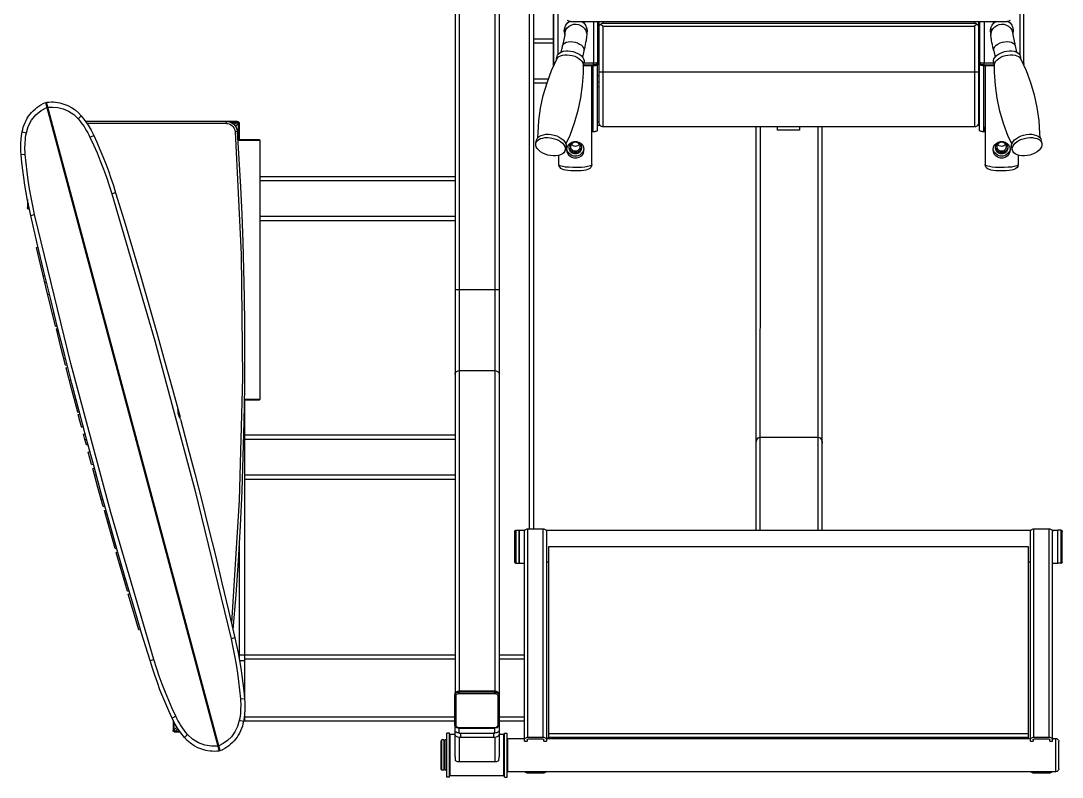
# Model space of a CAD drawing. Header units: millimetres. Extents: x 24547 to 62889, y 34568 to 56011.
# Drawn here: x 39562 to 40748, y 44723 to 45583 of the extents above; entities that cross this region are included whole.
import ezdxf

# ---------------------------------------------------------------- set-up
doc = ezdxf.new("R2010")
doc.units = ezdxf.units.MM
doc.linetypes.add('PEN_TYPE_1', pattern=[0])

# ---------------------------------------------------------------- blocks, each defined once
blk = doc.blocks.new('A$C11471BDC')
at = {"color": 7, "linetype": 'PEN_TYPE_1'}
for points in [[(639.3, 1248.3), (647.8, 1250.2), (656.4, 1252), (665, 1253.5), (673.6, 1255), (682.3, 1256.3), (690.9, 1257.4), (699.6, 1258.4), (708.3, 1259.3)], [(708.3, 1259.3), (712.7, 1259.5), (717.1, 1259.6), (721.4, 1259.5), (725.8, 1259.3), (730.1, 1258.8), (734.5, 1258.1)], [(708.7, 1254.6), (708.3, 1259.3)], [(708.3, 1259.3), (708.3, 1259.3)], [(734.5, 1258.1), (733.3, 1253.3)], [(734.5, 1258.1), (737.2, 1257.5), (739.9, 1256.8), (742.5, 1255.9), (745.1, 1254.8), (747.5, 1253.6), (749.9, 1252.3), (752.2, 1250.8), (754.4, 1249.1), (756.5, 1247.4), (758.5, 1245.5), (760.4, 1243.4), (762.1, 1241.3), (763.7, 1239.1), (765.2, 1236.7), (766.5, 1234.3), (767.7, 1231.7)], [(132.6, 1112.5), (164, 1122.1), (195.4, 1131.4), (226.9, 1140.7), (258.4, 1149.8), (289.9, 1158.8), (321.5, 1167.6), (353.1, 1176.3), (384.8, 1184.8), (416.4, 1193.3), (448.2, 1201.5), (479.9, 1209.7), (511.7, 1217.7), (543.6, 1225.6), (575.4, 1233.3), (607.4, 1240.9), (639.3, 1248.3)], [(639.3, 1248.3), (640.4, 1243.9)], [(639.3, 1248.3), (639.3, 1248.3)], [(640.4, 1243.9), (650.1, 1246.1), (659.8, 1248), (669.5, 1249.7), (679.3, 1251.2), (689.1, 1252.5), (698.9, 1253.6), (708.7, 1254.6)], [(646.1, 1249.9), (646.3, 1250.8), (646.8, 1251.5), (647.5, 1252), (648.4, 1252.2)], [(646.1, 1249.9), (646.6, 1249.9)], [(647, 1250), (647.2, 1250.5), (647.5, 1250.9), (647.9, 1251.2), (648.4, 1251.3)], [(647.4, 1250.1), (647.5, 1250.5), (647.9, 1250.8), (648.3, 1251), (648.7, 1251.1)], [(648.4, 1252.2), (648.4, 1251.3)], [(657.6, 1252.2), (648.4, 1252.2)], [(653.2, 1251.3), (648.4, 1251.3)], [(649.3, 1250.5), (648.7, 1251.1)], [(648.7, 1251.1), (652, 1251.1)], [(708.7, 1254.6), (711.5, 1254.8), (714.2, 1254.9), (717, 1254.9), (719.7, 1254.8), (722.4, 1254.7), (725.2, 1254.5), (727.9, 1254.2), (730.6, 1253.8), (733.3, 1253.3)], [(733.3, 1253.3), (740.7, 1251.1), (747.7, 1247.4), (753.8, 1242.4), (758.6, 1236.4)], [(133.8, 1108.2), (301.2, 1157.3), (470.9, 1202.8), (640.4, 1243.9)], [(513.1, 1220), (557.9, 1231), (602.7, 1241.7)], [(570.5, 1234), (570.9, 1232.2)], [(602.7, 1241.7), (603.3, 1239.9)], [(602.7, 1241.7), (602.7, 1241.7)], [(758.6, 1236.4), (762, 1230.2)], [(767.7, 1231.7), (29.7, 1033.9)], [(30.1, 1032.5), (768.1, 1230.3)], [(527.4, 1223.5), (527.8, 1221.7)], [(549.3, 1228.9), (549.9, 1227.1)], [(563.2, 1232.3), (563.5, 1230.4)], [(762.4, 1228.7), (762.6, 1223.5), (762.1, 1217.6), (760.6, 1211.4), (757.9, 1205.2), (754, 1199.3), (749.1, 1194.3)], [(768.1, 1230.3), (768.3, 1227.6), (768.4, 1224.9), (768.4, 1222.4), (768.2, 1220), (767.8, 1217.6), (767.4, 1215.2), (766, 1210.5), (764.3, 1206.1), (762, 1201.8), (759.3, 1197.8), (756.1, 1194.1), (752.5, 1190.8)], [(761.9, 1230.1), (762.3, 1228.7)], [(765.2, 1231), (765.6, 1229.7)], [(468.8, 1208.8), (489.5, 1214), (510.1, 1219.2)], [(476.6, 1210.8), (477.1, 1209)], [(510.1, 1219.2), (510.8, 1217.5)], [(510.1, 1219.2), (510.1, 1219.2)], [(513.1, 1220), (513.3, 1218.1)], [(415.5, 1194.9), (440.7, 1201.5), (465.9, 1208)], [(429.8, 1198.7), (430.1, 1196.9)], [(451.6, 1204.4), (452.2, 1202.6)], [(465.9, 1208.1), (466.6, 1206.3)], [(465.9, 1208.1), (465.9, 1208)], [(468.8, 1208.8), (469.2, 1206.9)], [(378.1, 1185), (384.3, 1186.7), (390.5, 1188.3)], [(384.3, 1186.7), (384.8, 1184.9)], [(390.4, 1188.3), (391.1, 1186.5)], [(390.4, 1188.3), (390.5, 1188.3)], [(398.5, 1190.5), (398.9, 1188.6)], [(398.6, 1190.5), (405.6, 1192.3), (412.6, 1194.2)], [(412.6, 1194.2), (413.2, 1192.4)], [(412.6, 1194.2), (412.6, 1194.2)], [(415.5, 1195), (415.8, 1193.1)], [(749.1, 1194.3), (747, 1192.6), (744.8, 1190.9), (742.6, 1189.3), (740.4, 1187.7), (738.1, 1186.2), (735.7, 1184.8), (733.4, 1183.5), (730.9, 1182.2), (728.5, 1181)], [(752.5, 1190.8), (747.3, 1186.7), (741.9, 1183), (736.3, 1179.7), (730.4, 1176.7)], [(746.3, 1025.7), (746.3, 1186)], [(752.5, 1190.8), (749.1, 1194.3)], [(308.2, 1165.9), (329.6, 1171.8), (351.1, 1177.7)], [(343.4, 1175.6), (343.9, 1173.8)], [(351.1, 1177.7), (351.8, 1175.9)], [(351.1, 1177.7), (351.1, 1177.7)], [(356, 1179), (363, 1180.9), (370, 1182.8)], [(356, 1179), (356.3, 1177.2)], [(370, 1182.8), (370.6, 1181.1)], [(370, 1182.8), (370, 1182.8)], [(378.1, 1185), (378.4, 1183.2)], [(728.5, 1181), (719.5, 1176.8), (710.4, 1172.9), (701.3, 1169.2), (692.1, 1165.6), (682.8, 1162.2), (673.4, 1159), (664, 1156)], [(730.4, 1176.7), (722.5, 1173.1), (714.5, 1169.6), (706.4, 1166.2), (698.2, 1163), (690.1, 1160), (681.8, 1157.1), (673.5, 1154.3), (665.2, 1151.7)], [(728.5, 1181), (730.4, 1176.7)], [(743.8, 1025.6), (743.8, 1184.3)], [(260.4, 1152.3), (281.8, 1158.4), (303.3, 1164.5)], [(303.3, 1164.5), (304, 1162.7)], [(303.3, 1164.5), (303.3, 1164.5)], [(308.1, 1165.9), (308.5, 1164)], [(315.9, 1168), (316.3, 1166.2)], [(664, 1156), (496.6, 1106.9), (326.9, 1061.4), (157.3, 1020.3)], [(211.6, 1138.2), (233.6, 1144.6), (255.6, 1150.9)], [(255.6, 1151), (256.2, 1149.2)], [(255.6, 1151), (255.6, 1150.9)], [(260.4, 1152.3), (260.7, 1150.5)], [(274.4, 1156.3), (275, 1154.6)], [(289.3, 1160.6), (289.7, 1158.7)], [(665.2, 1151.7), (633.4, 1142), (601.5, 1132.5), (569.6, 1123.1), (537.7, 1113.9), (505.7, 1104.8), (473.7, 1095.9), (441.7, 1087.1), (409.6, 1078.4)], [(665.2, 1151.7), (664, 1156)], [(225.5, 1142.3), (226.2, 1140.5)], [(241.6, 1146.9), (242.1, 1145.1)], [(167.6, 1125.1), (188, 1131.2), (208.4, 1137.3)], [(208.4, 1137.3), (209.1, 1135.5)], [(208.4, 1137.3), (208.4, 1137.3)], [(211.6, 1138.2), (211.9, 1136.3)], [(167.6, 1125.1), (167.9, 1123.3)], [(67.3, 1087.5), (75.3, 1091.1), (83.3, 1094.6), (91.4, 1098), (99.5, 1101.2), (107.7, 1104.2), (116, 1107.1), (124.2, 1109.9), (132.6, 1112.5)], [(69.3, 1083.2), (78.3, 1087.4), (87.4, 1091.3), (96.5, 1095), (105.7, 1098.6), (115, 1102), (124.4, 1105.2), (133.8, 1108.2)], [(132.6, 1112.5), (133.8, 1108.2)], [(45.3, 1073.4), (50.4, 1077.5), (55.8, 1081.2), (61.5, 1084.5), (67.3, 1087.5)], [(48.7, 1069.9), (50.8, 1071.6), (52.9, 1073.3), (55.1, 1074.9), (57.4, 1076.5), (59.7, 1078), (62, 1079.4), (64.4, 1080.7), (66.8, 1082), (69.3, 1083.2)], [(51.2, 1084), (51.3, 1084.8), (51.8, 1085.6), (52.5, 1086), (53.4, 1086.2)], [(51.2, 1078), (51.2, 1084)], [(51.2, 1084), (52, 1084)], [(52, 1084), (52.2, 1084.5), (52.4, 1084.9), (52.9, 1085.2), (53.4, 1085.3)], [(52, 1078.7), (52, 1084)], [(52.3, 1083.6), (52.4, 1084.1), (52.6, 1084.5), (52.9, 1084.8), (53.3, 1085), (53.8, 1085.1)], [(52.3, 1083.6), (52.3, 1078.8)], [(55.2, 1080.8), (52.3, 1083.6)], [(53.4, 1086.2), (53.4, 1085.3)], [(64.7, 1086.2), (53.4, 1086.2)], [(63, 1085.3), (53.4, 1085.3)], [(57, 1081.9), (53.8, 1085.1)], [(53.8, 1085.1), (62.5, 1085.1)], [(69.3, 1083.2), (67.3, 1087.5)], [(407.6, 1077.9), (409, 1078.5), (410.8, 1079.3), (412.8, 1080), (414.9, 1080.4), (416.9, 1080.6), (418.5, 1080.8)], [(29.7, 1033.9), (29.4, 1036.6), (29.3, 1039.3), (29.4, 1041.8), (29.6, 1044.2), (30, 1046.6), (30.4, 1049), (31.7, 1053.7), (33.5, 1058.1), (35.8, 1062.4), (38.5, 1066.4), (41.7, 1070.1), (45.3, 1073.4)], [(35.4, 1035.5), (35.2, 1042.5), (36.4, 1050.1), (39.1, 1057.5), (43.3, 1064.2), (48.7, 1069.9)], [(45.3, 1073.4), (48.7, 1069.9)], [(407.6, 1077.9), (376.6, 1069.7), (345.5, 1061.6), (314.4, 1053.6), (283.3, 1045.8), (252.1, 1038.1), (221, 1030.6), (189.7, 1023.2), (158.5, 1015.9)], [(409.6, 1078.4), (409.6, 1078.4)], [(63.3, 1006.1), (60.6, 1006.7), (57.9, 1007.4), (55.2, 1008.3), (52.7, 1009.4), (50.2, 1010.6), (47.8, 1012), (45.5, 1013.5), (43.3, 1015.1), (41.2, 1016.9), (39.3, 1018.8), (37.4, 1020.8), (35.7, 1022.9), (34.1, 1025.1), (32.6, 1027.5), (31.2, 1030), (30.1, 1032.5)], [(32.2, 1034.6), (32.5, 1033.2)], [(35.5, 1035.5), (35.9, 1034.1)], [(64.5, 1010.9), (57.8, 1012.8), (51.5, 1015.9), (46, 1019.9), (41.6, 1024.5), (38.2, 1029.4), (35.8, 1034)], [(157.3, 1020.3), (147.7, 1018.2), (138, 1016.2), (128.3, 1014.5), (118.5, 1013), (108.7, 1011.7), (98.9, 1010.6), (89, 1009.6)], [(158.5, 1015.9), (157.3, 1020.3)], [(734.5, 1015.6), (594.8, 1008.9), (454.9, 1007.3), (315, 1011), (175.5, 1019.8)], [(743.8, 1025.6), (743.8, 1024.2), (743.4, 1022.6), (742.7, 1021), (741.7, 1019.4), (740.4, 1018.1), (739, 1017), (737.4, 1016.2), (735.9, 1015.8), (734.5, 1015.6)], [(746.3, 1025.7), (746.1, 1023.3), (745.4, 1021.1), (744.4, 1019), (743, 1017.2), (741.2, 1015.7), (739.3, 1014.5), (737, 1013.6), (734.7, 1013.2)], [(743.8, 1025.6), (746.3, 1025.7)], [(745.2, 1020.6), (745.2, 1013.7)], [(745.5, 1013.3), (745.5, 1021.3)], [(746.3, 1013.3), (746.3, 1025.7)], [(63.3, 1006.1), (64.5, 1010.9)], [(89, 1009.6), (86.3, 1009.5), (83.5, 1009.3), (80.8, 1009.3), (78.1, 1009.4), (75.3, 1009.5), (72.6, 1009.7), (69.9, 1010), (67.2, 1010.4), (64.5, 1010.9)], [(89, 1009.6), (89.4, 1005)], [(158.5, 1015.9), (149.9, 1014), (141.4, 1012.3), (132.8, 1010.7), (124.2, 1009.2), (115.5, 1007.9), (106.8, 1006.8), (98.2, 1005.8), (89.4, 1005)], [(132.6, 1010.7), (132.6, 1004.8)], [(268.4, 1011.1), (134.9, 1011.1)], [(138.8, 765.2), (138.8, 1011.8)], [(734.6, 1013.2), (703.3, 1011.3), (671.9, 1009.6), (640.5, 1008.1), (609, 1006.9), (577.6, 1006), (546.2, 1005.4), (514.7, 1005), (483.3, 1004.8), (443.8, 1005), (404.4, 1005.7), (364.9, 1006.7), (325.5, 1008.1), (286.1, 1010), (246.7, 1012.3), (207.3, 1015), (168, 1018.1)], [(724.4, 987), (724.4, 1012.6)], [(725.2, 987.8), (725.2, 1012.7)], [(743.8, 1012.2), (725.2, 1012.2)], [(744.1, 1011.9), (725.2, 1011.9)], [(744.1, 1011.1), (725.2, 1011.1)], [(734.7, 1013.2), (734.5, 1015.6)], [(743.8, 1012.2), (740.7, 1015.3)], [(745.2, 1013.7), (742.3, 1016.6)], [(745.2, 1013.2), (744.9, 1012.8), (744.6, 1012.5), (744.2, 1012.3), (743.8, 1012.2)], [(746.3, 1013.3), (746.2, 1012.4), (745.7, 1011.7), (745, 1011.2), (744.1, 1011.1)], [(745.5, 1013.3), (745.4, 1012.8), (745.1, 1012.3), (744.6, 1012), (744.1, 1011.9)], [(744.1, 1011.1), (744.1, 1011.9)], [(745.2, 1013.2), (745.2, 1013.7)], [(745.5, 1013.3), (746.3, 1013.3)], [(89.4, 1005), (85.1, 1004.7), (80.7, 1004.6), (76.3, 1004.7), (72, 1005), (67.6, 1005.4), (63.3, 1006.1)], [(63.7, 765.4), (63.7, 1006)], [(74.2, 1004.8), (63.7, 1004.8)], [(68.4, 765.4), (68.4, 1004.8)], [(70, 1005.2), (70, 1004.8)], [(429.3, 1004.8), (87.3, 1004.8)], [(134.1, 765.2), (134.1, 1004.8)], [(339.3, 1004.8), (339.3, 765.2)], [(344, 1004.8), (344, 765.2)], [(384.7, 1004.8), (384.7, 765.2)], [(389.4, 1004.8), (389.4, 765.2)], [(429.3, 1005.6), (429.3, 987.8)], [(430.1, 1005.6), (430.1, 987)], [(430.1, 987), (429.3, 987.8)], [(430.1, 987), (724.4, 987)], [(633.6, 987), (633.6, 765.2)], [(638.3, 987), (638.3, 765.2)], [(679, 987), (679, 765.2)], [(683.7, 987), (683.7, 765.2)], [(725.2, 987.8), (724.4, 987)], [(0, 771.5), (0, 774.6)], [(0, 774.6), (50.1, 774.6)], [(0, 771.5), (50.1, 771.5)], [(1.6, 770.7), (2.3, 771.5)], [(1.6, 709.6), (1.6, 770.7)], [(1.6, 770.7), (48.5, 770.7)], [(7.8, 780.1), (8.6, 780.9)], [(7.8, 777.8), (7.8, 780.1)], [(7.8, 780.1), (42.3, 780.1)], [(7.8, 777.8), (42.3, 777.8)], [(7.8, 774.6), (7.8, 776.4)], [(7.8, 776.4), (42.3, 776.4)], [(8.6, 780.9), (41.5, 780.9)], [(8.6, 776.4), (8.6, 777.8)], [(42.3, 780.1), (41.5, 780.9)], [(41.5, 776.4), (41.5, 777.8)], [(42.3, 777.8), (42.3, 780.1)], [(42.3, 774.6), (42.3, 776.4)], [(48.5, 770.7), (47.8, 771.5)], [(48.5, 765.2), (48.5, 770.7)], [(50.1, 771.5), (50.1, 774.6)], [(17.4, 760.5), (17.4, 761.5), (17.6, 762.4), (17.8, 763.2), (18.2, 763.9), (18.6, 764.5), (19.1, 764.9)], [(17.4, 719.9), (17.4, 760.5)], [(45.2, 760.5), (17.4, 760.5)], [(23, 765.2), (19.1, 764.9)], [(23, 765.2), (58.8, 765.2)], [(45, 759), (45.2, 760.6), (45.5, 762.1), (46.1, 763.4), (46.8, 764.4), (47.7, 765), (48.6, 765.2)], [(45, 721.4), (45, 759)], [(50.2, 759), (45, 759)], [(50.2, 760.5), (50.3, 761.7), (50.5, 762.9), (51, 763.9), (51.5, 764.6), (52.2, 765.1), (52.9, 765.2)], [(50.2, 760.5), (50.2, 719.9)], [(50.2, 760.5), (55.6, 760.5)], [(55.6, 760.7), (55.7, 761.6), (56, 762.5), (56.3, 763.3), (56.9, 764), (57.5, 764.6), (58.2, 765), (58.9, 765.3), (59.7, 765.4)], [(55.6, 760.7), (55.6, 720)], [(56.2, 760.7), (55.6, 760.7)], [(56.2, 760.7), (56.2, 761.3), (56.4, 762), (56.7, 762.6), (57, 763.1), (57.4, 763.5), (57.9, 763.8), (58, 763.9)], [(56.2, 720), (56.2, 760.7)], [(58, 763.9), (59, 764.1)], [(59, 764.1), (59, 764.4), (59.1, 764.7), (59.2, 765), (59.4, 765.2), (59.5, 765.3), (59.7, 765.4)], [(59, 764.1), (92.3, 764.1)], [(59.7, 765.4), (94.1, 765.4)], [(92.3, 764.1), (92.4, 764.4), (92.4, 764.7), (92.6, 765), (92.7, 765.2)], [(92.3, 764.1), (92.9, 764), (93.4, 763.8), (93.9, 763.5), (94.3, 763.1), (94.7, 762.6), (95, 762), (95.1, 761.3), (95.2, 760.7)], [(92.7, 765.2), (92.9, 765.3), (93.1, 765.4)], [(93.1, 765.4), (94.1, 765.2)], [(94.1, 765.4), (95, 765.2)], [(94.1, 765.2), (94.5, 765), (95.2, 764.6), (95.8, 764)], [(95, 765.2), (95.8, 764.9), (96.5, 764.3), (97.2, 763.6), (97.6, 762.7), (97.7, 762.2)], [(1372.1, 765.2), (95, 765.2)], [(95.2, 760.7), (95.2, 720)], [(95.2, 760.7), (98, 760.7)], [(95.8, 764), (96.3, 763.3), (96.6, 762.5), (96.8, 761.6), (96.9, 760.7)], [(97.6, 762.2), (96.8, 763.8)], [(96.9, 760.7), (96.9, 720)], [(97.9, 760.5), (97.6, 762.2)], [(97.7, 762.2), (98, 760.7)], [(97.9, 719.9), (97.9, 760.5)], [(1372.1, 760.5), (98, 760.5)], [(458.6, 765.2), (460.1, 764.9), (461.4, 763.9), (461.4, 763.8)], [(462.2, 762.2), (461.4, 763.8)], [(462.5, 760.5), (462.2, 762.2)], [(462.5, 719.9), (462.5, 760.5)], [(554.8, 715.1), (554.8, 765.2)], [(19.1, 715.4), (18.6, 715.9), (18.2, 716.5), (17.8, 717.2), (17.6, 718), (17.4, 718.9), (17.4, 719.9)], [(45.2, 719.9), (17.4, 719.9)], [(19.1, 715.4), (23, 715.1)], [(1372.1, 715.1), (23, 715.1)], [(48.6, 715.1), (47.7, 715.3), (46.8, 716), (46.1, 717), (45.5, 718.3), (45.2, 719.8), (45, 721.4)], [(50.2, 721.4), (45, 721.4)], [(48.5, 709.6), (48.5, 715.1)], [(50.3, 718.6), (50.2, 721.4)], [(50.2, 719.9), (55.6, 719.9)], [(52.9, 715.1), (52.2, 715.3), (51.5, 715.8), (51, 716.5), (50.5, 717.5), (50.3, 718.6)], [(56, 718.1), (55.6, 720)], [(56.2, 720), (55.6, 720)], [(59.7, 715.3), (58.9, 715.3), (58.2, 715.6), (57.5, 716), (56.9, 716.6), (56.3, 717.3), (56, 718.1)], [(56.7, 718), (56.2, 720)], [(57.8, 716.9), (56.7, 718)], [(59, 716.5), (57.8, 716.9)], [(59.7, 715.3), (59.5, 715.3), (59.4, 715.4), (59.2, 715.6), (59.1, 715.9), (59, 716.2), (59, 716.5)], [(92.3, 716.5), (59, 716.5)], [(59.7, 715.4), (60.7, 715.1)], [(63.7, 686.2), (63.7, 715.1)], [(68.4, 686.2), (68.4, 715.1)], [(95.2, 720), (95.1, 719.3), (95, 718.7), (94.7, 718), (94.3, 717.5), (93.9, 717.1), (93.4, 716.8), (92.9, 716.6), (92.3, 716.5)], [(93.1, 715.3), (92.9, 715.3), (92.7, 715.4), (92.6, 715.6), (92.4, 715.9), (92.4, 716.2), (92.3, 716.5)], [(94.1, 715.4), (93.1, 715.3)], [(94, 715.1), (95.5, 715.5)], [(95.9, 716.9), (95.8, 716.6), (95.2, 716.1), (94.5, 715.6), (94.1, 715.4)], [(95.2, 720), (98, 720)], [(95.5, 715.5), (96.7, 716.5)], [(96.6, 718.2), (95.9, 716.9)], [(96.8, 719), (96.6, 718.2)], [(96.7, 716.5), (96.8, 716.6)], [(96.9, 720), (96.8, 719)], [(96.8, 716.6), (97.6, 718.1)], [(97.6, 718.1), (97.9, 719.9)], [(98, 720), (97.7, 718.4)], [(97.7, 718.4), (97.7, 718.1)], [(1372.1, 719.9), (98, 719.9)], [(134.1, 686.2), (134.1, 715.1)], [(138.8, 686.2), (138.8, 715.1)], [(461.4, 716.6), (461.4, 716.5), (460.1, 715.5), (458.6, 715.1)], [(461.4, 716.6), (462.2, 718.1)], [(462.2, 718.1), (462.5, 719.9)], [(0, 708.9), (0, 705.7)], [(0, 708.9), (50.1, 708.9)], [(0, 705.7), (50.1, 705.7)], [(2.3, 708.9), (1.6, 709.6)], [(1.6, 709.6), (48.5, 709.6)], [(6.6, 705.7), (6.3, 705.4)], [(6.3, 705.4), (6.3, 81)], [(43.8, 705.4), (6.4, 705.4)], [(43.5, 705.7), (43.8, 705.4)], [(43.8, 705.4), (43.8, 686.2)], [(47.8, 708.9), (48.5, 709.6)], [(50.1, 708.9), (50.1, 705.7)], [(243.3, 695.9), (243.4, 696.4), (243.7, 696.8), (244.1, 697.1), (244.6, 697.2)], [(243.4, 695.9), (243.4, 692.4)], [(280.9, 695.9), (243.4, 695.9)], [(243.7, 692.4), (243.4, 692.1)], [(243.4, 692.4), (280.9, 692.4)], [(243.4, 692.1), (243.4, 686.2)], [(280.9, 692.1), (243.5, 692.1)], [(244.6, 697.2), (279.7, 697.2)], [(279.7, 697.2), (280.2, 697.1), (280.6, 696.8), (280.8, 696.4), (280.9, 695.9)], [(280.6, 692.4), (280.9, 692.1)], [(280.9, 695.9), (280.9, 692.4)], [(280.9, 692.1), (280.9, 685.7)], [(4.5, 682.3), (4.6, 683.1), (4.8, 683.9), (5.2, 684.7), (5.7, 685.3), (6.3, 685.7)], [(4.5, 665), (4.5, 682.3)], [(41.1, 686.2), (41.1, 683.2)], [(41.1, 686.2), (279.5, 686.2)], [(42.4, 683.2), (41.1, 683.2)], [(42.4, 686.2), (43.1, 686.1), (43.8, 685.8), (44.4, 685.3), (44.9, 684.7), (45.3, 683.9), (45.5, 683.2)], [(42.4, 683.2), (42.6, 683.1), (42.8, 683), (43, 682.8), (43.1, 682.5), (43.1, 682.3)], [(43.1, 665), (43.1, 682.3)], [(45.5, 683.2), (45.6, 682.3)], [(45.6, 682.3), (45.6, 665)], [(45.6, 682.3), (282.7, 682.3)], [(279.5, 686.2), (280.2, 686.1), (280.8, 685.8), (281.5, 685.3), (282, 684.7), (282.3, 683.9), (282.6, 683.1), (282.7, 682.3)], [(282.7, 682.3), (282.7, 665)], [(1272.3, 680.7), (282.7, 680.7)], [(1272.3, 676), (282.7, 676)], [(790.2, 676), (790.2, 660.5)], [(794.9, 676), (794.9, 658.8)], [(835.6, 676), (835.6, 653.3)], [(840.3, 676), (840.3, 653.3)], [(6.3, 661.6), (5.7, 662), (5.2, 662.6), (4.8, 663.3), (4.6, 664.2), (4.5, 665)], [(41.1, 664.1), (41.1, 661.1)], [(41.1, 664.1), (42.4, 664.1)], [(43.1, 665), (43.1, 664.7), (43, 664.5), (42.8, 664.3), (42.6, 664.2), (42.4, 664.1)], [(45.5, 664.1), (45.3, 663.3), (44.9, 662.6), (44.4, 662), (43.8, 661.5), (43.1, 661.2), (42.4, 661.1)], [(45.6, 665), (45.5, 664.1)], [(45.6, 665), (282.7, 665)], [(282.7, 665), (282.6, 664.2), (282.3, 663.3), (282, 662.6), (281.5, 662), (280.8, 661.5), (280.2, 661.2), (279.5, 661.1)], [(707.4, 656.5), (708, 659.6), (709, 662.6), (710.2, 665.4), (711.7, 667.9), (713.4, 670), (715.3, 671.6), (717.2, 672.8), (719.1, 673.4), (721, 673.4), (721.4, 673.3)], [(721.4, 673.3), (725.1, 672.4)], [(721.4, 673.3), (722.7, 672.8), (724.3, 671.6), (725.6, 670), (726.7, 667.9), (727.4, 665.4), (727.9, 662.6), (727.9, 659.6), (727.6, 656.5)], [(725.1, 672.4), (726.5, 671.9), (728, 670.8), (729.4, 669.1), (730.4, 667), (731.2, 664.5), (731.6, 661.7), (731.7, 658.8), (731.3, 655.6)], [(728, 670.8), (733.3, 670.7), (747.2, 669.8), (761.5, 667.8), (775.9, 664.7), (790.3, 660.5), (804.3, 655.3)], [(279.5, 661.1), (41.1, 661.1)], [(43.8, 661.1), (43.8, 110)], [(43.8, 658.8), (45.6, 658.8)], [(43.8, 652.5), (45.6, 652.5)], [(45.6, 658.8), (45.6, 652.5)], [(262.3, 658.8), (45.6, 658.8)], [(45.6, 652.5), (45.6, 118.6)], [(49.5, 658.8), (49.5, 112.3)], [(244.8, 658.8), (244.8, 661.1)], [(262.3, 112.3), (262.3, 658.8)], [(280.9, 661.6), (280.9, 109.5)], [(713.6, 639.7), (712.3, 640.2), (710.7, 641.3), (709.4, 643), (708.3, 645.1), (707.6, 647.6), (707.1, 650.4), (707.1, 653.4), (707.4, 656.5)], [(727.6, 656.5), (727, 653.4), (726, 650.4), (724.8, 647.6), (723.3, 645.1), (721.6, 643), (719.7, 641.3), (717.8, 640.2), (715.9, 639.6), (714, 639.6), (713.6, 639.7)], [(731.3, 655.6), (730.7, 652.5), (729.8, 649.5), (728.5, 646.7), (727, 644.2), (725.3, 642.1), (723.5, 640.5), (721.6, 639.4), (719.6, 638.8), (717.8, 638.8), (717.4, 638.8)], [(804.3, 655.3), (817.3, 649.4)], [(808.9, 653.3), (872.8, 653.3)], [(811.5, 652.8), (810.7, 652.5)], [(811.5, 652.8), (811.2, 652.2)], [(811.5, 652.8), (813.2, 652.8)], [(812.8, 651.5), (813.2, 652.8)], [(813.2, 652.8), (813.3, 652.9)], [(813.3, 652.9), (1188.5, 652.9)], [(697.1, 609.4), (695.2, 609.8), (693.7, 610.6), (692.7, 611.7), (691.9, 613.1), (691.4, 614.5), (690.9, 616.2), (690.5, 618.6), (690.2, 621.5), (690, 625.1), (689.9, 629.2), (690.1, 633.2), (690.4, 636.7), (690.8, 639.4), (691.2, 641.5), (691.8, 643.1), (692.6, 644.6), (693.7, 645.7), (695.1, 646.6), (697.1, 647)], [(697.1, 609.4), (696.7, 609.6), (696.2, 610), (695.8, 610.9), (695.3, 612.4), (694.8, 614.5), (694.4, 617.5), (694, 621.4), (693.8, 626.1), (693.8, 631.1), (694.1, 635.6), (694.4, 639.3), (694.9, 642.2), (695.4, 644.2), (695.8, 645.6), (696.3, 646.4), (696.7, 646.9), (697.1, 647)], [(697.1, 647), (707.7, 647)], [(816.7, 649.8), (820.6, 648.8)], [(817.3, 649.4), (818.8, 648.4), (820, 646.9), (821, 645), (821.7, 642.7), (822.1, 640.2), (822.1, 637.4), (821.8, 634.6)], [(820.6, 648.8), (821.9, 648.4), (823.3, 647.3), (824.5, 645.8), (825.5, 643.9), (826.2, 641.7), (826.5, 639.1), (826.6, 636.4), (826.3, 633.6)], [(1065.4, 648.2), (822.1, 648.2)], [(832.4, 642.9), (825.2, 644.6)], [(845, 640.4), (832.4, 642.9)], [(832.4, 642.9), (832.8, 642.8), (834.2, 642), (835.5, 640.6), (836.4, 638.7), (837, 636.5), (837.2, 633.9), (837, 631.2), (836.5, 628.4)], [(852.4, 640.4), (845.1, 640.4)], [(845.1, 640.4), (847.9, 640), (850.4, 638.9), (852.7, 637.4), (854.6, 635.3), (856, 632.9), (856.8, 630.2), (857, 627.4), (856.6, 624.6)], [(846.6, 640.4), (849.5, 640.8)], [(849.5, 640.8), (852.8, 640.3), (855.9, 639), (858.5, 637), (860.3, 634.6)], [(711.7, 618.8), (709.1, 619.9), (706.7, 621.8), (705.1, 624.2), (704.3, 626.9), (704.3, 629.6), (705.1, 632.2), (706.7, 634.6), (709.1, 636.5), (711.7, 637.6), (714.3, 638)], [(713, 619), (710.1, 620.7), (707.9, 623.3), (706.8, 626.5), (706.8, 629.9), (707.9, 633.1), (710.1, 635.7), (713, 637.4)], [(716.3, 621.2), (713.9, 621.6), (711.8, 622.8), (710.3, 624.7), (709.5, 627), (709.5, 629.4), (710.3, 631.7), (711.8, 633.6), (713.9, 634.8), (716.3, 635.3)], [(715.3, 621.6), (713.2, 622.8), (711.6, 624.7), (710.8, 627), (710.8, 629.4), (711.6, 631.7), (713.2, 633.6), (715.3, 634.8)], [(712.4, 628.2), (712.6, 629.5), (713, 630.7), (713.8, 631.7), (714.7, 632.6), (715.8, 633.2), (717, 633.5), (717.6, 633.5)], [(713, 637.4), (715.4, 637.9)], [(713.6, 639.7), (717.4, 638.8)], [(714.3, 638), (716.9, 637.6), (719.3, 636.5), (721.3, 634.6), (722.7, 632.2), (723.4, 629.6), (723.4, 626.9), (722.7, 624.2), (721.3, 621.8), (719.3, 619.9), (716.8, 618.8), (714.3, 618.4)], [(715.3, 634.8), (717, 635.1)], [(716.3, 635.3), (718.7, 634.8), (720.7, 633.6), (722.3, 631.7), (723.1, 629.4), (723.1, 627), (722.3, 624.7), (720.7, 622.8), (718.7, 621.6)], [(717.6, 633.5), (718.3, 633.5), (719.5, 633.2), (720.6, 632.6), (721.5, 631.7), (722.3, 630.7), (722.7, 629.5), (722.9, 628.2)], [(717.9, 628.2), (718, 629.6), (718.6, 630.9), (719.4, 632), (720.3, 632.7)], [(810.4, 619.2), (801.4, 619.3), (787.5, 620.3), (773.2, 622.3), (758.7, 625.4), (744.4, 629.5), (730.3, 634.7), (720.7, 639.1)], [(821.8, 634.6), (821.3, 631.8), (820.4, 629), (819.3, 626.5), (817.9, 624.2), (816.3, 622.3), (814.7, 620.8), (812.9, 619.8), (811.2, 619.3), (810.4, 619.2)], [(826.3, 633.6), (825.7, 630.7), (824.9, 628), (823.7, 625.5), (822.4, 623.2), (820.8, 621.3), (819.2, 619.8), (817.4, 618.8), (815.7, 618.2), (814, 618.2), (813.6, 618.3)], [(860.2, 633.6), (860.2, 634.1), (860.5, 635.6), (861.3, 637)], [(860.2, 633.6), (860.2, 136.7)], [(711.7, 618.8), (714.3, 618.4)], [(717.6, 622.9), (717, 623), (715.8, 623.3), (714.7, 623.9), (713.8, 624.7), (713, 625.8), (712.6, 627), (712.4, 628.2)], [(715.4, 618.6), (713, 619)], [(717, 621.3), (715.3, 621.6)], [(718.7, 621.6), (716.3, 621.2)], [(722.7, 627), (722.3, 625.8), (721.5, 624.7), (720.6, 623.9), (719.5, 623.3), (718.3, 623), (717.6, 622.9)], [(720.3, 623.7), (719.4, 624.5), (718.6, 625.6), (718, 626.9), (717.9, 628.2)], [(722.9, 628.2), (722.7, 627)], [(809.7, 619.2), (813.6, 618.3)], [(809.7, 607.4), (809.7, 619.2)], [(810.7, 619), (810.7, 607.4)], [(812.5, 607.5), (812.5, 618.6)], [(826.8, 618.5), (819.6, 620.1)], [(836.5, 628.4), (835.6, 625.8), (834.4, 623.4), (833, 621.4), (831.4, 619.8), (829.7, 618.8), (828, 618.4), (826.8, 618.5)], [(844.7, 615.3), (843.5, 615.4), (842.4, 615.5), (841.2, 615.6), (839.9, 615.8), (838.3, 616.1), (836.3, 616.5), (833.8, 617), (830.7, 617.6), (826.8, 618.5)], [(856.6, 624.6), (855.6, 622), (854, 619.7), (852, 617.8), (849.6, 616.4), (847, 615.6), (844.7, 615.3)], [(860.2, 620.9), (858.5, 618.7), (855.9, 616.7), (852.8, 615.4)], [(697.1, 609.4), (809.7, 609.4)], [(734.8, 608.6), (740.1, 609.4)], [(734.8, 608.6), (734.8, 607.9)], [(734.8, 607.9), (809.7, 607.9)], [(734.8, 607.9), (734.8, 605.8)], [(735.6, 603.2), (735.4, 603.3), (735.2, 603.6), (735.1, 604.2), (734.9, 604.9), (734.8, 605.8)], [(809.7, 607.4), (812.5, 607.4)], [(811.5, 602.7), (811.2, 602.7), (810.9, 602.8), (810.6, 603.1), (810.4, 603.3), (810.2, 603.5), (810.1, 603.8), (810, 604.1), (809.9, 604.6), (809.8, 605.1), (809.7, 605.8), (809.7, 606.5), (809.7, 607.4)], [(811.5, 602.7), (811.4, 602.8), (811.2, 603), (811.1, 603.5), (810.9, 604.1), (810.8, 604.8), (810.8, 605.6), (810.7, 606.5), (810.7, 607.4)], [(860.2, 607.5), (812.5, 607.5)], [(813.3, 602.8), (813.2, 602.9), (813, 603.3), (812.8, 603.8), (812.7, 604.6), (812.6, 605.5), (812.6, 606.5), (812.5, 607.5)], [(852.4, 615.3), (844.7, 615.3)], [(849.5, 614.9), (846.6, 615.3)], [(852.8, 615.4), (849.5, 614.9)], [(735.6, 603.2), (810.5, 603.2)], [(740.1, 596.5), (740.2, 597.5), (740.5, 598.4), (740.9, 599.2), (741.5, 599.9), (742.2, 600.4), (743, 600.9), (743.8, 601.1), (744.8, 601.2)], [(740.1, 596.5), (854.6, 596.5)], [(740.1, 173.8), (740.1, 596.5)], [(741.7, 600), (741.7, 603.2)], [(744.8, 601.2), (860.2, 601.2)], [(745.6, 601.2), (745.6, 603.2)], [(785.6, 601.2), (785.6, 603.2)], [(791.1, 601.2), (791.1, 603.2)], [(798.2, 601.2), (798.2, 603.2)], [(802.2, 596.5), (802.2, 598), (802.4, 599.3), (802.5, 600.3), (802.8, 601), (803, 601.2)], [(802.2, 173.8), (802.2, 596.5)], [(811.5, 602.7), (813.3, 602.8)], [(812.7, 604.5), (813, 603.1)], [(813, 603.1), (813.4, 602.7)], [(813.3, 602.8), (860.2, 602.8)], [(820.4, 602.7), (820.6, 602.8)], [(831.7, 601.2), (831.7, 602.8)], [(834.9, 601.2), (834.9, 602.8)], [(851.9, 601.2), (851.9, 602.8)], [(853.9, 601.2), (855, 601), (856.1, 600.4), (857, 599.3)], [(857, 599.3), (854.6, 596.5)], [(854.6, 596.5), (854.6, 173.8)], [(856.4, 601.2), (856.4, 602.8)], [(857, 599.3), (857.6, 598.4), (858, 597.5), (858.3, 596.5)], [(858.3, 596.5), (860.2, 596.5)], [(858.3, 596.5), (858.3, 173.8)], [(280.9, 422.3), (740.1, 422.3)], [(280.9, 417.7), (740.1, 417.6)], [(380.2, 422.3), (381.5, 422.3), (382.7, 422), (383.9, 421.5), (385, 420.9), (386, 420), (386.6, 418.9), (386.8, 417.7)], [(386.8, 417.7), (386.8, 351.9)], [(736.2, 398.1), (740.1, 398.1)], [(736.2, 373), (736.2, 398.1)], [(740.1, 373), (736.2, 373)], [(280.9, 351.9), (740.1, 351.9)], [(280.9, 347.2), (740.1, 347.2)], [(386.8, 351.9), (386.6, 350.6), (386, 349.5), (385, 348.7), (383.9, 348), (382.7, 347.6), (381.5, 347.3), (380.2, 347.2)], [(734.8, 164.9), (734.8, 165.2), (734.9, 166.1), (735.1, 166.9), (735.2, 167.4), (735.4, 167.8), (735.6, 167.9)], [(735.6, 167.9), (831.7, 167.9)], [(854.6, 173.8), (740.1, 173.8)], [(744.8, 169.1), (743.8, 169.2), (743, 169.5), (742.2, 169.9), (741.5, 170.5), (740.9, 171.2), (740.5, 172), (740.2, 172.8), (740.1, 173.8)], [(741.7, 167.9), (741.7, 170.3)], [(860.2, 169.1), (744.8, 169.1)], [(745.6, 167.9), (745.6, 169.1)], [(785.6, 167.9), (785.6, 169.1)], [(791.1, 167.9), (791.1, 169.1)], [(798.2, 167.9), (798.2, 169.1)], [(803, 169.1), (802.8, 169.3), (802.5, 170), (802.4, 171), (802.2, 172.3), (802.2, 173.8)], [(809.7, 162.7), (809.7, 163.5), (809.7, 164.3), (809.8, 165.1), (809.9, 165.7), (810, 166.1), (810.2, 166.6), (810.4, 166.9), (810.8, 167.2), (811.1, 167.3), (811.5, 167.4)], [(810.7, 162.7), (810.7, 163.6), (810.8, 164.5), (810.8, 165.3), (810.9, 166), (811.1, 166.6), (811.2, 167.1), (811.4, 167.3), (811.5, 167.4)], [(811.5, 167.4), (813.2, 167.4)], [(812.5, 162.8), (812.6, 163.9), (812.6, 164.9), (812.7, 165.8), (812.8, 166.5), (813, 167.1), (813.2, 167.4)], [(813.2, 167.4), (813.3, 167.5)], [(813.3, 167.5), (860.2, 167.5)], [(831.7, 167.5), (831.7, 169.1)], [(834.9, 167.5), (834.9, 169.1)], [(851.9, 167.5), (851.9, 169.1)], [(857, 171), (856.1, 169.9), (855, 169.3), (853.9, 169.1)], [(857, 171), (854.6, 173.8)], [(856.4, 167.5), (856.4, 169.1)], [(858.3, 173.8), (858, 172.8), (857.6, 171.9), (857, 171)], [(860.2, 173.8), (858.3, 173.8)], [(697.1, 124.1), (695.1, 124.4), (693.7, 125.3), (692.6, 126.5), (691.8, 128), (691.2, 129.6), (690.8, 131.7), (690.4, 134.4), (690.1, 137.8), (689.9, 141.8), (690, 146), (690.2, 149.6), (690.5, 152.5), (690.9, 154.8), (691.4, 156.6), (691.9, 158), (692.7, 159.4), (693.7, 160.4), (695.2, 161.3), (697.1, 161.6)], [(697.1, 124.1), (696.7, 124.2), (696.3, 124.6), (695.8, 125.5), (695.4, 126.9), (694.9, 128.9), (694.4, 131.7), (694.1, 135.5), (693.8, 140), (693.8, 145), (694, 149.7), (694.4, 153.6), (694.8, 156.6), (695.3, 158.7), (695.8, 160.2), (696.2, 161)], [(696.2, 161), (696.7, 161.5), (697.1, 161.6)], [(809.7, 161.6), (697.1, 161.6)], [(734.8, 164.9), (734.8, 163.2)], [(734.8, 163.2), (809.7, 163.2)], [(734.8, 163.2), (734.8, 162.4)], [(734.8, 162.4), (740.1, 161.6)], [(809.7, 162.7), (812.5, 162.7)], [(809.7, 151.1), (809.7, 162.7)], [(810.7, 162.7), (810.7, 151.4)], [(860.2, 162.8), (812.5, 162.8)], [(812.5, 151.8), (812.5, 162.8)], [(826.8, 151.8), (830.7, 152.7), (833.8, 153.4), (836.3, 153.9), (838.3, 154.3), (839.9, 154.5), (841.2, 154.7), (842.4, 154.9), (843.5, 155), (844.7, 155)], [(852.5, 155), (844.7, 155)], [(844.7, 155), (847, 154.8), (849.6, 154), (852, 152.6), (854, 150.6), (855.6, 148.3), (856.6, 145.7)], [(846.6, 155), (849.5, 155.4)], [(849.5, 155.4), (852.8, 155)], [(852.8, 155), (855.9, 153.7), (858.5, 151.6), (860.2, 149.5)], [(714.3, 133.1), (711.7, 133.4), (709.1, 134.6), (706.7, 136.4), (705.1, 138.9), (704.3, 141.5), (704.3, 144.2), (705.1, 146.8), (706.7, 149.2), (709.1, 151.2), (711.7, 152.3), (714.3, 152.6)], [(713, 133.7), (710.1, 135.3), (707.9, 138), (706.8, 141.1), (706.8, 144.5), (707.9, 147.7), (710.1, 150.3), (713, 152)], [(716.3, 135.8), (713.9, 136.2), (711.8, 137.4), (710.3, 139.3), (709.5, 141.6), (709.5, 144.1), (710.3, 146.4), (711.8, 148.2), (713.9, 149.5), (716.3, 149.9)], [(715.3, 136.2), (713.2, 137.4), (711.6, 139.3), (710.8, 141.6), (710.8, 144.1), (711.6, 146.4), (713.2, 148.2), (715.3, 149.5)], [(712.4, 142.8), (712.6, 144.1), (713, 145.3), (713.8, 146.4), (714.7, 147.2), (715.8, 147.8), (717, 148.1), (717.6, 148.1)], [(717, 137.6), (715.8, 137.9), (714.7, 138.5), (713.8, 139.3), (713, 140.4), (712.6, 141.6), (712.4, 142.8)], [(713, 152), (715.4, 152.5)], [(714.3, 152.6), (716.8, 152.3), (719.3, 151.2), (721.3, 149.2), (722.7, 146.8), (723.4, 144.2), (723.4, 141.5), (722.7, 138.9), (721.3, 136.5), (719.3, 134.6), (716.9, 133.4), (714.3, 133.1)], [(715.3, 149.5), (717, 149.8)], [(716.3, 149.9), (718.7, 149.5), (720.8, 148.2), (722.3, 146.4), (723.1, 144.1), (723.1, 141.6), (722.3, 139.3), (720.8, 137.4), (718.7, 136.2)], [(717.6, 148.1), (718.3, 148.1), (719.5, 147.8), (720.6, 147.2), (721.5, 146.4), (722.3, 145.3), (722.7, 144.1), (722.9, 142.8)], [(722.9, 142.8), (722.7, 141.6), (722.3, 140.4), (721.5, 139.3), (720.6, 138.5), (719.5, 137.9), (718.3, 137.6), (717.6, 137.6)], [(717.9, 142.8), (718, 144.2), (718.6, 145.5), (719.4, 146.6), (720.3, 147.3)], [(720.3, 138.4), (719.4, 139.1), (718.6, 140.2), (718, 141.5), (717.9, 142.8)], [(720.7, 131.2), (730.4, 135.7), (744, 140.7), (758.1, 144.8), (772.6, 147.9), (787.3, 150), (802.3, 151), (810.4, 151.1)], [(809.7, 151.1), (813.6, 152)], [(810.4, 151.1), (811.2, 151.1), (812.9, 150.5), (814.7, 149.5), (816.3, 148), (817.9, 146.1), (819.3, 143.8), (820.4, 141.3), (821.3, 138.6), (821.8, 135.7)], [(813.6, 152), (814, 152.1), (815.7, 152.1), (817.4, 151.6), (819.2, 150.6), (820.8, 149.1), (822.4, 147.1), (823.7, 144.9), (824.9, 142.3), (825.7, 139.6), (826.3, 136.8)], [(826.8, 151.8), (819.6, 150.2)], [(826.8, 151.8), (828, 151.9), (829.7, 151.5), (831.4, 150.5), (833, 149), (834.4, 147), (835.6, 144.6), (836.5, 141.9)], [(856.6, 145.7), (857, 143), (856.8, 140.2), (856, 137.5), (854.6, 135), (852.7, 133), (850.4, 131.4), (847.9, 130.4), (845.1, 130)], [(707.4, 113.8), (707.1, 117), (707.1, 120), (707.6, 122.8), (708.3, 125.3), (709.4, 127.4), (710.7, 129), (712.3, 130.1), (713.6, 130.6)], [(715.4, 133.2), (713, 133.7)], [(713.6, 130.6), (717.4, 131.5)], [(713.6, 130.6), (714, 130.7), (715.9, 130.7), (717.8, 130.1), (719.7, 129), (721.6, 127.4), (723.3, 125.3)], [(717, 135.9), (715.3, 136.2)], [(718.7, 136.2), (716.3, 135.8)], [(717.6, 137.6), (717, 137.6)], [(717.4, 131.5), (717.8, 131.6), (719.6, 131.6), (721.6, 131), (723.5, 129.9), (725.3, 128.2), (727, 126.1), (728.5, 123.6), (729.8, 120.8), (730.7, 117.8), (731.3, 114.7)], [(821.8, 135.7), (822.1, 132.9), (822.1, 130.2), (821.7, 127.6), (821, 125.4), (820, 123.5), (818.8, 122), (817.3, 120.9)], [(826.3, 136.8), (826.6, 133.9), (826.5, 131.2), (826.2, 128.7), (825.5, 126.4), (824.5, 124.5), (823.3, 123), (821.9, 122), (820.6, 121.5)], [(836.5, 141.9), (837, 139.2), (837.2, 136.4), (837, 133.9), (836.4, 131.6), (835.5, 129.7), (834.2, 128.4), (832.8, 127.5), (832.4, 127.4)], [(860.3, 135.7), (858.5, 133.3), (855.9, 131.3), (852.8, 130), (849.5, 129.6)], [(861.3, 133.3), (860.5, 134.7), (860.2, 136.2), (860.2, 136.7)], [(43.8, 118.6), (45.6, 118.6)], [(45.6, 118.6), (45.6, 112.3)], [(707.9, 124.1), (697.1, 124.1)], [(723.3, 125.3), (724.8, 122.8), (726, 120), (727, 117), (727.6, 113.8)], [(817.3, 120.9), (804.2, 115)], [(813.3, 117.4), (813.2, 117.5), (813, 117.9), (812.8, 118.5), (812.8, 118.8)], [(812.8, 118.8), (813, 117.8)], [(816.7, 120.6), (820.6, 121.5)], [(1065.4, 122.1), (822.1, 122.1)], [(832.4, 127.4), (825.2, 125.8)], [(845, 130), (832.4, 127.4)], [(852.5, 130), (845.1, 130)], [(849.5, 129.6), (846.6, 130)], [(4.5, 106.1), (4.6, 106.9), (4.8, 107.8), (5.2, 108.5), (5.7, 109.1), (6.3, 109.5)], [(41.1, 110), (41.1, 107)], [(41.1, 110), (279.5, 110)], [(42.4, 107), (41.1, 107)], [(42.4, 110), (43.1, 109.9), (43.8, 109.6), (44.4, 109.1), (44.9, 108.5), (45.3, 107.8), (45.5, 107)], [(42.4, 107), (42.6, 106.9), (42.8, 106.8), (43, 106.6), (43.1, 106.4), (43.1, 106.1)], [(43.8, 112.3), (45.6, 112.3)], [(45.5, 107), (45.6, 106.1)], [(45.6, 112.3), (262.3, 112.3)], [(244.8, 110), (244.8, 112.3)], [(279.5, 110), (280.2, 109.9), (280.8, 109.6), (281.5, 109.1), (282, 108.5), (282.3, 107.8), (282.6, 106.9), (282.7, 106.1)], [(721.4, 97.1), (721, 97), (719.1, 97), (717.2, 97.6), (715.3, 98.7), (713.4, 100.3), (711.7, 102.4), (710.2, 104.9), (709, 107.7), (708, 110.7), (707.4, 113.8)], [(727.6, 113.8), (727.9, 110.7), (727.9, 107.7), (727.4, 104.9), (726.7, 102.4), (725.6, 100.3), (724.3, 98.7), (722.7, 97.6), (721.4, 97.1)], [(731.3, 114.7), (731.7, 111.6), (731.6, 108.6), (731.2, 105.8), (730.4, 103.3), (729.4, 101.2), (728, 99.5), (726.5, 98.4), (725.1, 97.9)], [(804.2, 115), (790.6, 109.9), (776.5, 105.8), (762, 102.7), (747.3, 100.6), (732.4, 99.6), (728, 99.5)], [(810.5, 117.8), (811.5, 117.3)], [(811.1, 118.1), (811.5, 117.3)], [(811.5, 117.3), (813.3, 117.4)], [(813, 117.8), (813.4, 117.3)], [(813.3, 117.4), (1188.5, 117.4)], [(820.4, 117.3), (820.6, 117.4)], [(4.5, 88.8), (4.5, 106.1)], [(43.1, 88.8), (43.1, 106.1)], [(45.6, 106.1), (45.6, 88.8)], [(45.6, 106.1), (282.7, 106.1)], [(282.7, 106.1), (282.7, 88.8)], [(721.4, 97.1), (725.1, 97.9)], [(6.3, 85.4), (5.7, 85.8), (5.2, 86.4), (4.8, 87.1), (4.6, 88), (4.5, 88.8)], [(41.1, 87.9), (41.1, 84.9)], [(41.1, 87.9), (42.4, 87.9)], [(41.1, 84.9), (279.5, 84.9)], [(43.1, 88.8), (43.1, 88.6), (43, 88.3), (42.8, 88.1), (42.6, 88), (42.4, 87.9)], [(45.5, 87.9), (45.3, 87.1), (44.9, 86.4), (44.4, 85.8), (43.8, 85.3), (43.1, 85), (42.4, 84.9)], [(43.8, 84.9), (43.8, 81)], [(45.6, 88.8), (45.5, 87.9)], [(45.6, 88.8), (282.7, 88.8)], [(243.4, 84.9), (243.4, 79.1)], [(282.7, 88.8), (282.6, 88), (282.3, 87.1), (282, 86.4), (281.5, 85.8), (280.8, 85.3), (280.2, 85), (279.5, 84.9)], [(280.9, 85.4), (280.9, 79.1)], [(6.3, 81), (43.8, 81)], [(9.4, 77.9), (8.8, 77.9), (8.2, 78.1), (7.6, 78.4), (7.2, 78.8), (6.8, 79.3), (6.5, 79.8), (6.3, 80.4), (6.3, 81)], [(9.4, 77.9), (40.7, 77.9)], [(43.8, 81), (43.8, 80.4), (43.6, 79.8), (43.3, 79.3), (42.9, 78.8), (42.5, 78.4), (41.9, 78.1), (41.3, 77.9), (40.7, 77.9)], [(243.4, 75.2), (243.3, 75.2)], [(244.6, 73.9), (244.1, 74), (243.7, 74.3), (243.4, 74.7), (243.3, 75.2)], [(243.4, 79.1), (243.7, 78.7)], [(243.4, 78.7), (280.9, 78.7)], [(243.4, 75.2), (243.4, 78.7)], [(243.4, 75.2), (280.9, 75.2)], [(280.9, 79.1), (243.5, 79.1)], [(244.6, 73.9), (279.7, 73.9)], [(280.9, 75.2), (280.8, 74.7), (280.6, 74.3), (280.2, 74), (279.7, 73.9)], [(280.9, 79.1), (280.6, 78.7)], [(280.9, 75.2), (280.9, 78.7)]]:
    blk.add_lwpolyline(points, dxfattribs=at)

msp = doc.modelspace()

# ---------------------------------------------------------------- block references
at = {"rotation": 90}
msp.add_blockref('A$C11471BDC', (40821.5, 44722.6), dxfattribs=at)

doc.saveas('drawing.dxf')
